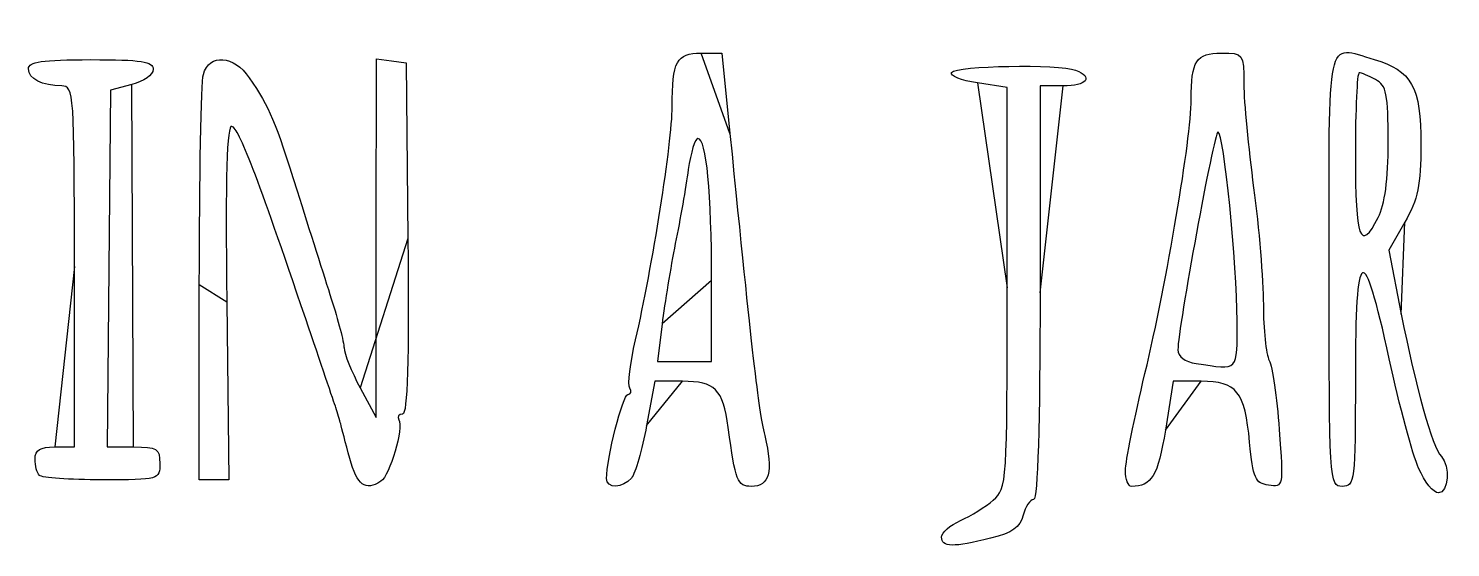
# Model space of a CAD drawing. Extents: x 6 to 668, y 3 to 275.
# Drawn here: x 209.1 to 425.6, y 3.1 to 82.2 of the extents above; entities that cross this region are included whole.
import ezdxf

# ---------------------------------------------------------------- set-up
doc = ezdxf.new("R2010")
doc.units = 0
doc.layers.get('0').update_dxf_attribs({"linetype": 'CONTINUOUS'})

msp = doc.modelspace()

# ---------------------------------------------------------------- linework, layer by layer
at = {"color": 7}
for points in [[(311.497904, 78.470584), (314.674904, 78.470584), (315.898768, 66.220584)], [(259.606944, 27.47048), (262.016576, 22.97048), (262.061776, 50.290032), (262.106976, 77.609576), (264.356976, 77.290032), (266.606976, 76.97048), (266.873304, 50.22048)], [(224.85692, 73.686024), (221.60692, 72.844296), (221.340848, 45.657432), (221.074776, 18.470584), (225.090848, 18.470584)], [(358.10692, 42.724336), (358.10692, 73.243496), (353.587568, 73.921216)], [(366.60692, 73.470584), (363.10692, 73.470584), (363.10692, 41.970584)], [(414.581264, 53.420928), (414.581264, 53.42092)], [(418.644864, 52.706456), (416.206784, 48.442328), (418.098304, 38.706456)], [(213.10692, 18.470584), (216.10692, 18.470584), (216.10692, 45.970584)], [(305.57672, 37.220584), (304.876472, 31.470584), (308.991704, 31.470584), (313.10692, 31.470584), (313.10692, 43.831016), (313.10692, 43.831016)], [(239.29656, 40.573192), (239.60692, 13.46888), (237.35692, 13.46968), (235.10692, 13.47048), (235.1206, 43.22048)], [(393.10836, 37.720584), (393.10836, 37.720584)], [(308.657328, 28.470584), (304.452624, 28.470584), (303.212928, 21.742504)], [(387.621672, 28.470584), (383.38132, 28.470584), (382.18504, 21.054904)], [(258.029768, 16.72048), (258.029712, 16.720584)], [(420.739264, 15.220584), (420.739264, 15.220584)], [(210.773592, 14.137256), (210.773592, 14.137256)], [(297.10692, 13.660384), (297.10692, 13.660384)], [(376.10692, 14.863008), (376.10692, 14.863)], [(348.10692, 4.726472), (348.10692, 4.726472)]]:
    msp.add_lwpolyline(points, close=True, dxfattribs=at)
for points in [[(407.10692, 45.470584), (407.10692, 82.230144), (406.552376, 79.637192), (413.959584, 77.51284)], [(235.737232, 75.22048), (236.599296, 78.437264), (240.410592, 78.164544), (242.724624, 74.72048)], [(307.10692, 70.249896), (307.10692, 77.263776), (307.75152, 78.470584), (311.497904, 78.470584)], [(386.10692, 71.372256), (386.10692, 77.299608), (386.866912, 78.470584), (390.713912, 78.470584)], [(390.713912, 78.470584), (394.092304, 78.470584), (394.107, 78.450104), (394.12644, 73.720584)], [(209.10692, 76.077576), (209.10692, 77.170504), (211.153432, 77.470584), (218.60692, 77.470584)], [(214.188712, 73.470584), (211.208208, 73.470584), (209.10692, 74.548552), (209.10692, 76.077576)], [(218.60692, 77.470584), (226.302648, 77.470584), (228.10692, 77.191136), (228.10692, 75.999176)], [(228.10692, 75.999176), (228.10692, 75.178456), (226.669704, 74.155536), (224.85692, 73.686024)], [(349.646576, 75.53476), (350.281888, 76.562704), (365.990264, 76.836312), (368.525128, 75.863592)], [(368.525128, 75.863592), (371.295048, 74.800672), (370.228856, 73.470584), (366.60692, 73.470584)], [(413.959584, 77.51284), (419.647264, 75.881624), (421.108624, 73.230416), (421.094864, 64.567576)], [(235.1206, 43.22048), (235.1286, 59.582984), (235.405592, 73.982984), (235.737232, 75.22048)], [(242.724624, 74.72048), (245.887848, 70.012544), (246.622208, 68.275392), (250.016856, 57.47048)], [(353.587568, 73.921216), (351.10192, 74.293968), (349.32848, 75.020056), (349.646576, 75.53476)], [(394.12644, 73.720584), (394.13716, 71.108088), (394.80844, 64.020584), (395.618136, 57.970584)], [(411.672624, 75.470584), (411.361496, 75.470584), (411.10692, 69.845584), (411.10692, 62.970584)], [(414.172624, 74.4354), (413.108784, 75.004752), (411.983824, 75.470584), (411.672624, 75.470584)], [(416.106944, 64.885744), (416.106944, 72.280296), (415.852464, 73.536376), (414.172624, 74.4354)], [(216.10692, 45.970584), (216.10692, 72.413072), (216.03316, 73.470584), (214.188712, 73.470584)], [(301.525328, 34.774984), (304.096952, 45.863608), (307.10692, 64.994064), (307.10692, 70.249896)], [(379.07228, 29.66364), (382.437272, 43.744016), (386.10692, 65.501528), (386.10692, 71.372256)], [(240.078616, 67.313352), (239.301592, 67.572368), (239.0758, 59.852128), (239.29656, 40.573192)], [(251.317552, 37.970584), (243.870848, 59.923544), (241.181152, 66.94584), (240.078616, 67.313352)], [(311.032272, 65.470584), (310.590728, 65.470584), (309.927776, 63.333088), (309.559056, 60.720584)], [(313.10692, 43.831016), (313.10692, 57.176824), (312.311768, 65.470584), (311.032272, 65.470584)], [(315.898768, 66.220584), (319.333112, 31.845456), (320.168784, 24.585856), (321.195272, 20.208968)], [(390.193888, 66.470168), (389.60064, 66.469736), (384.074952, 36.401792), (384.095704, 33.287008)], [(393.10836, 37.720584), (393.10996, 46.169088), (391.051968, 66.470784), (390.193888, 66.470168)], [(411.10692, 62.970584), (411.10692, 50.050568), (411.821984, 48.085112), (414.581264, 53.420928)], [(414.581264, 53.42092), (415.598384, 55.387792), (416.106944, 59.209488), (416.106944, 64.885744)], [(421.094864, 64.567576), (421.084464, 58.362496), (420.636144, 56.189312), (418.644864, 52.706456)], [(309.559056, 60.720584), (309.190336, 58.108088), (308.301016, 53.045584), (307.582808, 49.470584)], [(250.016856, 57.47048), (251.831232, 51.69548), (254.168744, 44.308664), (255.211336, 41.05532)], [(395.618136, 57.970584), (396.427832, 51.920584), (397.09404, 43.903504), (397.098608, 40.154848)], [(266.873304, 50.22048), (267.058312, 31.639112), (266.811304, 23.47048), (266.064296, 23.47048)], [(416.254384, 31.914912), (412.291504, 50.147816), (411.10692, 49.489416), (411.10692, 29.053912)], [(307.582808, 49.470584), (306.8646, 45.895584), (305.961848, 40.383088), (305.57672, 37.220584)], [(409.10692, 12.470584), (407.14732, 12.470584), (407.10692, 13.137256), (407.10692, 45.470584)], [(355.9918, 10.370744), (358.059016, 12.163632), (358.10692, 12.896336), (358.10692, 42.724336)], [(363.10692, 41.970584), (363.10692, 22.045112), (362.74648, 10.470584), (362.125968, 10.470584)], [(255.211336, 41.05532), (256.253912, 37.801992), (257.127272, 34.426992), (257.152136, 33.55532)], [(397.098608, 40.154848), (397.103408, 36.406184), (397.502712, 32.581184), (397.986448, 31.654848)], [(255.898552, 24.470584), (255.6178, 25.295584), (253.556352, 31.370584), (251.317552, 37.970584)], [(386.85692, 31.186832), (393.425592, 30.191768), (393.1068, 29.858584), (393.10836, 37.720584)], [(418.098304, 38.706456), (420.233344, 27.7172), (422.844144, 18.434912), (424.197744, 17.020584)], [(300.633952, 27.42684), (300.308904, 27.952792), (300.710032, 31.259456), (301.525328, 34.774984)], [(257.152136, 33.55532), (257.177016, 32.683664), (258.281656, 29.94548), (259.606944, 27.47048)], [(384.095704, 33.287008), (384.102904, 32.221944), (385.117216, 31.450384), (386.85692, 31.186832)], [(397.986448, 31.654848), (398.470192, 30.728504), (399.158408, 26.000056), (399.515832, 21.147184)], [(420.739264, 15.220584), (419.819904, 17.283088), (417.801744, 24.795536), (416.254384, 31.914912)], [(315.626032, 21.420976), (314.823192, 27.308848), (313.674784, 28.470584), (308.657328, 28.470584)], [(376.10692, 14.863), (376.10692, 16.178832), (377.441328, 22.83912), (379.07228, 29.66364)], [(395.012768, 19.180336), (394.269344, 26.950352), (393.05988, 28.470584), (387.621672, 28.470584)], [(411.10692, 29.053912), (411.10692, 13.137256), (411.02652, 12.470584), (409.10692, 12.470584)], [(297.10692, 13.660384), (297.10692, 16.674392), (299.599208, 26.470584), (300.366008, 26.470584)], [(300.366008, 26.470584), (300.838432, 26.470584), (300.959, 26.900904), (300.633952, 27.42684)], [(256.642208, 21.970584), (256.513944, 22.520584), (256.179304, 23.645584), (255.898552, 24.470584)], [(258.029712, 16.720584), (257.394848, 19.058088), (256.770472, 21.420584), (256.642208, 21.970584)], [(265.510464, 22.626632), (266.255232, 21.421568), (264.103072, 14.111624), (262.745656, 13.235792)], [(266.064296, 23.47048), (265.472848, 23.47048), (265.223624, 23.090752), (265.510464, 22.626632)], [(303.212928, 21.742504), (302.531088, 18.042056), (301.498208, 14.442056), (300.917632, 13.742504)], [(319.15736, 12.470584), (317.055496, 12.470584), (316.736072, 13.280216), (315.626032, 21.420976)], [(321.195272, 20.208968), (322.504752, 14.625368), (321.937288, 12.470584), (319.15736, 12.470584)], [(382.18504, 21.054904), (381.056288, 14.0578), (380.102232, 12.470584), (377.025128, 12.470584)], [(399.515832, 21.147184), (400.1618, 12.376584), (400.152048, 12.325712), (397.886296, 12.647184)], [(210.10692, 16.637256), (210.10692, 18.007624), (210.864496, 18.470584), (213.10692, 18.470584)], [(225.090848, 18.470584), (228.707992, 18.470584), (229.10692, 18.222256), (229.10692, 15.970584)], [(397.886296, 12.647184), (395.870912, 12.933136), (395.538112, 13.689768), (395.012768, 19.180336)], [(210.773592, 14.137256), (210.40692, 14.503912), (210.10692, 15.628912), (210.10692, 16.637256)], [(229.10692, 15.970584), (229.10692, 13.492592), (229.02916, 13.470584), (220.273592, 13.470584)], [(262.745656, 13.235792), (260.369696, 11.7028), (259.147224, 12.60612), (258.029768, 16.72048)], [(423.758784, 11.470584), (423.017344, 11.470584), (421.658544, 13.158088), (420.739264, 15.220584)], [(424.197744, 17.020584), (425.597504, 15.557984), (425.274224, 11.470584), (423.758784, 11.470584)], [(220.273592, 13.470584), (215.415248, 13.470584), (211.140248, 13.770584), (210.773592, 14.137256)], [(300.917632, 13.742504), (299.58576, 12.137704), (297.10692, 12.08428), (297.10692, 13.660384)], [(377.025128, 12.470584), (376.52012, 12.470584), (376.10692, 13.547176), (376.10692, 14.863008)], [(350.9918, 7.259336), (352.57848, 7.961664), (354.82848, 9.361808), (355.9918, 10.370744)], [(362.125968, 10.470584), (361.586448, 10.470584), (360.873688, 9.389496), (360.542056, 8.068168)], [(348.10692, 4.726472), (348.10692, 5.417216), (349.40512, 6.556992), (350.9918, 7.259336)], [(360.542056, 8.068168), (360.084832, 6.24644), (358.885488, 5.400456), (355.580176, 4.568168)], [(355.580176, 4.568168), (349.925096, 3.144208), (348.10692, 3.182712), (348.10692, 4.726472)]]:
    msp.add_open_spline(points, degree=3, dxfattribs=at)

doc.saveas('drawing.dxf')
